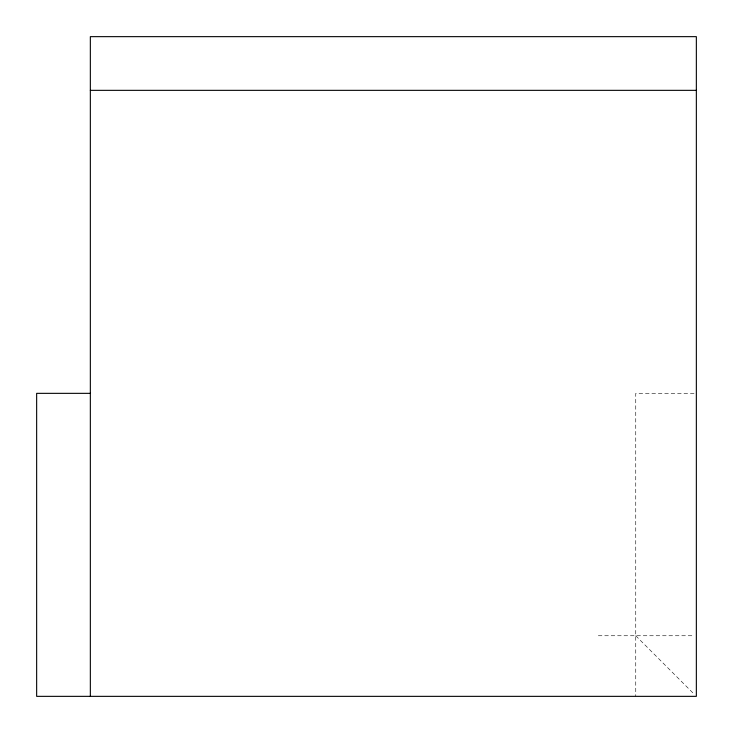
<?xml version="1.0" encoding="UTF-8"?>
<svg xmlns="http://www.w3.org/2000/svg" width="733" height="733" viewBox="0 0 733 733"><rect width="100%" height="100%" fill="white"/><g stroke="black" fill="none" stroke-linecap="round" stroke-linejoin="round"><path stroke-width="0.55" stroke-dasharray="3.67 2.75" d="M694.059 393.346L635.749 393.346L635.749 696.35M598.302 635.749L694.059 635.749M635.749 635.749L694.737 694.737"/><path stroke-width="1.1" d="M90.342 90.342L696.35 90.342M90.342 393.346L36.65 393.346L36.65 696.35L696.35 696.35L696.35 36.65L90.342 36.65L90.342 696.35"/></g></svg>
